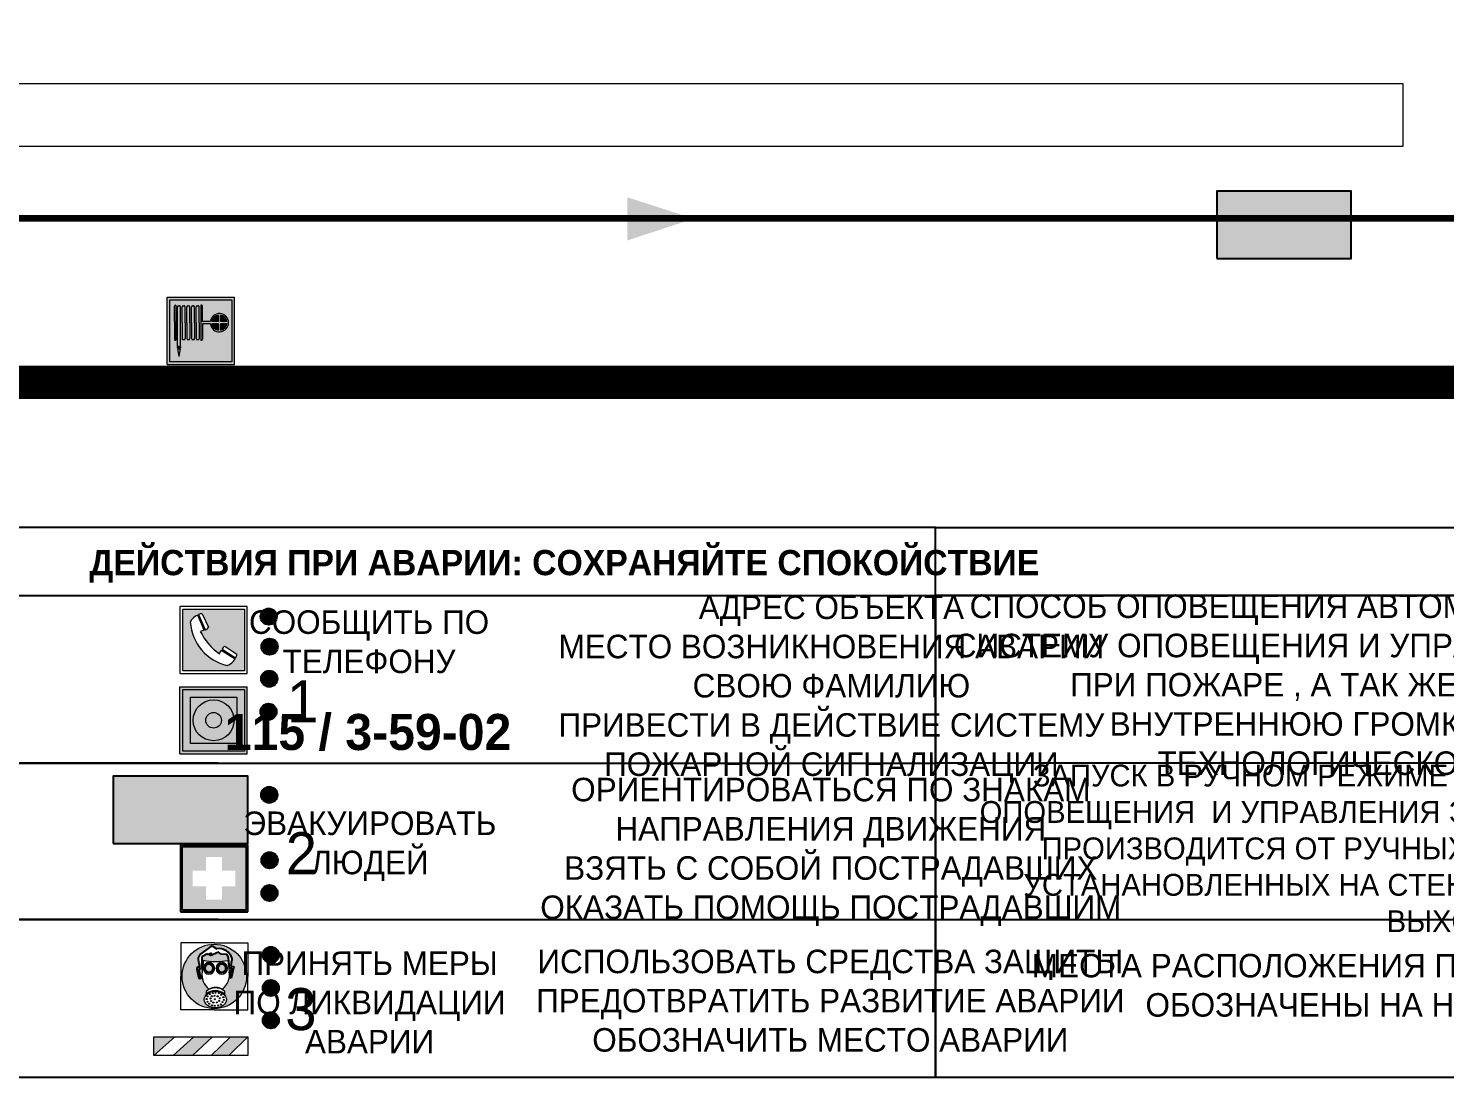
# Model space of a CAD drawing. Header units: millimetres. Extents: x 13114 to 67229, y 22859 to 38520.
# Drawn here: x 28414.6 to 28583.1, y 35976.3 to 36101.2 of the extents above; entities that cross this region are included whole.
import ezdxf

# ---------------------------------------------------------------- set-up
doc = ezdxf.new("R2010")
doc.units = ezdxf.units.MM
doc.layers.add('План_Штампы', color=7, linetype='Continuous')
doc.styles.add('обычный', font='arial.ttf')

# ---------------------------------------------------------------- blocks, each defined once
blk = doc.blocks.new('A$C38D26F80')
h = blk.add_hatch(color=5)
h.dxf.hatch_style = 1
h.paths.add_polyline_path([(-8.77, -4.48, 1), (-0.19, -4.48, 1)])
h.paths.add_polyline_path([(-6.75, -3.58), (-6.75, -3.31), (-6.62, -3.22), (-6.5, -3.22), (-6.42, -3.3), (-6.39, -3.28), (-6.59, -2.23), (-6.59, -2.01), (-6.38, -1.58), (-4.76, -0.4), (-4.13, -0.79, -0.362848), (-2.1, -2.1, -0.201049), (-2.17, -2.48, 0.085434), (-2.26, -3.13), (-1.9, -3.16), (-2.25, -4.7), (-2.4, -4.59), (-2.43, -4.34), (-2.36, -4.34), (-2.14, -3.34), (-2.47, -3.42), (-2.58, -1.95), (-2.77, -1.58), (-3.58, -1.52), (-3.92, -1.26), (-5.05, -1.73), (-4.87, -1.39), (-5.41, -1.6), (-5.41, -1.46), (-6.13, -1.87), (-6.18, -3.5), (-6.56, -3.47), (-6.37, -4.59), (-6.16, -4.43), (-6.16, -4.66), (-6.36, -4.79), (-6.37, -4.8), (-6.51, -4.76)], flags=16)
h.paths.add_polyline_path([(-6.51, -4.76), (-6.36, -4.79), (-6.37, -4.8)], flags=0)
h.paths.add_polyline_path([(-5.92, -2.34, 0.089508), (-2.67, -2.35), (-2.48, -3.88, -0.268602), (-3.4, -6.18, 0.262449), (-5.2, -6.18, -0.268602), (-6.11, -3.88)], flags=16)
edge = h.paths.add_edge_path(flags=16)
edge.add_ellipse((-5.19, -3.41), major_axis=(0, 0.842), ratio=0.848992, start_angle=0, end_angle=360)
edge = h.paths.add_edge_path(flags=0)
edge.add_ellipse((-5.19, -3.39), major_axis=(0, 0.665), ratio=0.853798, start_angle=0, end_angle=360)
edge = h.paths.add_edge_path(flags=0)
edge.add_ellipse((-5.19, -3.4), major_axis=(0, 0.528), ratio=0.864094, start_angle=0, end_angle=360)
edge = h.paths.add_edge_path(flags=16)
edge.add_ellipse((-3.47, -3.4), major_axis=(0, 0.842), ratio=0.848992, start_angle=0, end_angle=360)
h.paths.add_polyline_path([(-3.13, -6.45), (-3.13, -6.84, 0.383174), (-5.57, -6.85), (-5.57, -6.49, -0.369952)], flags=16)
edge = h.paths.add_edge_path(flags=0)
edge.add_ellipse((-3.47, -3.39), major_axis=(0, 0.665), ratio=0.853798, start_angle=0, end_angle=360)
edge = h.paths.add_edge_path(flags=0)
edge.add_ellipse((-3.47, -3.4), major_axis=(0, 0.528), ratio=0.864094, start_angle=0, end_angle=360)
edge = h.paths.add_edge_path(flags=16)
edge.add_ellipse((-4.34, -7.57), major_axis=(-1.48, 0), ratio=0.744955, start_angle=0, end_angle=360)
h.paths.add_polyline_path([(-5.01, -6.85, -1), (-5.15, -6.85, -1)], flags=0)
h.paths.add_polyline_path([(-5.33, -7.14, -1), (-5.47, -7.14, -1)], flags=0)
h.paths.add_polyline_path([(-4.61, -6.71, -1), (-4.74, -6.71, -1)], flags=16)
h.paths.add_polyline_path([(-5.43, -7.51, -1), (-5.57, -7.51, -1)], flags=0)
h.paths.add_polyline_path([(-4.26, -6.67, -1), (-4.4, -6.67, -1)], flags=16)
h.paths.add_polyline_path([(-4.74, -7.14, -1), (-4.88, -7.14, -1)], flags=0)
h.paths.add_polyline_path([(-4.93, -7.43, -1), (-5.07, -7.43, -1)], flags=0)
h.paths.add_polyline_path([(-4.41, -7.07, -1), (-4.54, -7.07, -1)], flags=0)
h.paths.add_polyline_path([(-5.33, -7.87, -1), (-5.46, -7.87, -1)], flags=0)
h.paths.add_polyline_path([(-3.8, -6.71, -1), (-3.94, -6.71, -1)], flags=16)
h.paths.add_polyline_path([(-4.85, -7.78, -1), (-4.98, -7.78, -1)], flags=0)
h.paths.add_polyline_path([(-3.96, -7.14, -1), (-4.1, -7.14, -1)], flags=0)
h.paths.add_polyline_path([(-4.33, -7.53, -1), (-4.47, -7.53, -1)], flags=0)
h.paths.add_polyline_path([(-5.09, -8.12, -1), (-5.23, -8.12, -1)], flags=0)
h.paths.add_polyline_path([(-3.5, -6.94, -1), (-3.64, -6.94, -1)], flags=0)
h.paths.add_polyline_path([(-4.54, -7.97, -1), (-4.68, -7.97, -1)], flags=0)
h.paths.add_polyline_path([(-3.66, -7.39, -1), (-3.8, -7.39, -1)], flags=0)
h.paths.add_polyline_path([(-4.73, -8.35, -1), (-4.86, -8.35, -1)], flags=0)
h.paths.add_polyline_path([(-4.09, -7.96, -1), (-4.23, -7.96, -1)], flags=0)
h.paths.add_polyline_path([(-3.77, -7.74, -1), (-3.91, -7.74, -1)], flags=0)
h.paths.add_polyline_path([(-3.22, -7.27, -1), (-3.35, -7.27, -1)], flags=0)
h.paths.add_polyline_path([(-4.34, -8.4, -1), (-4.47, -8.4, -1)], flags=0)
h.paths.add_polyline_path([(-3.16, -7.61, -1), (-3.3, -7.61, -1)], flags=0)
h.paths.add_polyline_path([(-3.9, -8.35, -1), (-4.04, -8.35, -1)], flags=0)
h.paths.add_polyline_path([(-3.32, -7.91, -1), (-3.46, -7.91, -1)], flags=0)
h.paths.add_polyline_path([(-3.55, -8.23, -1), (-3.69, -8.23, -1)], flags=0)
at = {"color": 5, "lineweight": 5}
for p, q in [((-4.48, 0), (-8.96, 0)), ((-8.96, 0), (-8.96, -4.48)), ((-4.48, 0), (0, 0)), ((0, 0), (0, -4.48)), ((-6.59, -2.01), (-6.38, -1.58)), ((-6.38, -1.58), (-4.76, -0.4)), ((-6.13, -1.87), (-6.18, -3.5)), ((-5.41, -1.46), (-6.13, -1.87)), ((-4.87, -1.39), (-5.41, -1.6)), ((-5.41, -1.6), (-5.41, -1.46)), ((-3.92, -1.26), (-5.05, -1.73)), ((-5.05, -1.73), (-4.87, -1.39)), ((-4.76, -0.4), (-4.13, -0.79)), ((-3.58, -1.52), (-3.92, -1.26)), ((-2.77, -1.58), (-3.58, -1.52)), ((-2.58, -1.95), (-2.77, -1.58)), ((-6.75, -3.31), (-6.62, -3.22)), ((-6.75, -3.58), (-6.75, -3.31)), ((-6.51, -4.76), (-6.75, -3.58)), ((-6.62, -3.22), (-6.5, -3.22)), ((-6.59, -2.23), (-6.59, -2.01)), ((-6.39, -3.28), (-6.59, -2.23)), ((-6.18, -3.5), (-6.56, -3.47)), ((-6.56, -3.47), (-6.37, -4.59)), ((-6.5, -3.22), (-6.42, -3.3)), ((-6.42, -3.3), (-6.39, -3.28)), ((-5.92, -2.34), (-6.11, -3.88)), ((-2.67, -2.34), (-2.48, -3.88)), ((-2.47, -3.42), (-2.58, -1.95)), ((-2.14, -3.34), (-2.47, -3.42)), ((-2.36, -4.34), (-2.14, -3.34)), ((-1.9, -3.16), (-2.26, -3.13)), ((-2.25, -4.7), (-1.9, -3.16)), ((-8.96, -8.96), (-8.96, -4.48)), ((-6.37, -4.8), (-6.51, -4.76)), ((-6.37, -4.59), (-6.16, -4.43)), ((-6.16, -4.66), (-6.37, -4.8)), ((-6.16, -4.43), (-6.16, -4.66)), ((-2.43, -4.34), (-2.4, -4.59)), ((-2.43, -4.34), (-2.36, -4.34)), ((-2.4, -4.59), (-2.25, -4.7)), ((0, -8.96), (0, -4.48)), ((-5.57, -6.49), (-5.57, -6.85)), ((-3.13, -6.45), (-3.13, -6.84)), ((-4.48, -8.96), (-8.96, -8.96)), ((-4.48, -8.96), (0, -8.96))]:
    blk.add_line(p, q, dxfattribs=at)
at = {"color": 5}
for p, q in [((-6.59, -2.01), (-6.38, -1.58)), ((-6.38, -1.58), (-4.76, -0.4)), ((-6.13, -1.87), (-6.18, -3.5)), ((-5.41, -1.46), (-6.13, -1.87)), ((-4.87, -1.39), (-5.41, -1.6)), ((-5.41, -1.6), (-5.41, -1.46)), ((-3.92, -1.26), (-5.05, -1.73)), ((-5.05, -1.73), (-4.87, -1.39)), ((-4.76, -0.4), (-4.13, -0.79)), ((-3.58, -1.52), (-3.92, -1.26)), ((-2.77, -1.58), (-3.58, -1.52)), ((-2.58, -1.95), (-2.77, -1.58)), ((-6.75, -3.31), (-6.62, -3.22)), ((-6.75, -3.58), (-6.75, -3.31)), ((-6.51, -4.76), (-6.75, -3.58)), ((-6.62, -3.22), (-6.5, -3.22)), ((-6.59, -2.23), (-6.59, -2.01)), ((-6.39, -3.28), (-6.59, -2.23)), ((-6.18, -3.5), (-6.56, -3.47)), ((-6.56, -3.47), (-6.37, -4.59)), ((-6.5, -3.22), (-6.42, -3.3)), ((-6.42, -3.3), (-6.39, -3.28)), ((-2.47, -3.42), (-2.58, -1.95)), ((-2.14, -3.34), (-2.47, -3.42)), ((-2.36, -4.34), (-2.14, -3.34)), ((-2.26, -3.13), (-1.9, -3.16)), ((-1.9, -3.16), (-2.25, -4.7)), ((-6.37, -4.8), (-6.51, -4.76)), ((-6.36, -4.79), (-6.51, -4.76)), ((-6.37, -4.59), (-6.16, -4.43)), ((-6.16, -4.66), (-6.37, -4.8)), ((-6.16, -4.66), (-6.36, -4.79)), ((-6.16, -4.43), (-6.16, -4.66)), ((-2.4, -4.59), (-2.43, -4.34)), ((-2.43, -4.34), (-2.36, -4.34)), ((-2.25, -4.7), (-2.4, -4.59))]:
    blk.add_line(p, q, dxfattribs=at)
at = {"color": 5, "lineweight": 5}
for centre, radius in [((-4.48, -4.48), 4.29), ((-5.5, -7.51), 0.0678), ((-5.4, -7.14), 0.0678), ((-5.08, -6.85), 0.0678), ((-5, -7.43), 0.0678), ((-4.81, -7.14), 0.0678), ((-4.67, -6.71), 0.0678), ((-4.47, -7.07), 0.0678), ((-4.4, -7.53), 0.0678), ((-4.33, -6.67), 0.0678), ((-4.03, -7.14), 0.0678), ((-3.87, -6.71), 0.0678), ((-3.73, -7.39), 0.0678), ((-3.57, -6.94), 0.0678), ((-3.28, -7.27), 0.0678), ((-3.23, -7.61), 0.0678), ((-5.4, -7.87), 0.0678), ((-5.16, -8.12), 0.0678), ((-4.91, -7.78), 0.0678), ((-4.79, -8.35), 0.0678), ((-4.61, -7.97), 0.0678), ((-4.4, -8.4), 0.0678), ((-4.16, -7.96), 0.0678), ((-3.97, -8.35), 0.0678), ((-3.84, -7.74), 0.0678), ((-3.62, -8.23), 0.0678), ((-3.39, -7.91), 0.0678)]:
    blk.add_circle(centre, radius, dxfattribs=at)
at = {"color": 5}
for centre, radius, start, end in [((-3.89, -2.66), 1.88, 17.387, 97.1599), ((-0.35, -3.07), 1.91, 162.2553, 181.7878), ((-2.6, -2.2), 0.511, 326.3906, 11.8614)]:
    blk.add_arc(centre, radius, start, end, dxfattribs=at)
at = {"color": 5, "lineweight": 5}
for centre, radius, start, end in [((-4.28, 6.66), 9.15, 259.6987, 280.1569), ((-0.47, -3.05), 1.79, 161.5846, 182.4584), ((-2.6, -2.2), 0.513, 326.4781, 11.7739), ((-3.66, -4.24), 2.47, 171.573, 231.7124), ((-4.93, -4.24), 2.47, 308.2876, 8.427), ((-4.33, -7.88), 1.87, 50.358, 131.5662), ((-4.34, -8.2), 1.82, 48.4943, 132.3565), ((-4.3, -7.78), 1.83, 60.5889, 119.4111)]:
    blk.add_arc(centre, radius, start, end, dxfattribs=at)
for centre, major_axis, ratio in [((-5.19, -3.41), (0, 0.842), 0.848992), ((-5.19, -3.39), (0, 0.665), 0.853798), ((-5.19, -3.4), (0, 0.528), 0.864094), ((-3.47, -3.4), (0, 0.842), 0.848992), ((-3.47, -3.39), (0, 0.665), 0.853798), ((-3.47, -3.4), (0, 0.528), 0.864094), ((-4.34, -7.57), (-1.48, 0), 0.744955)]:
    blk.add_ellipse(centre, major_axis=major_axis, ratio=ratio, dxfattribs=at)
blk = doc.blocks.new('A$C47DD6509')
at = {"lineweight": 5}
for points in [[(-8.69, 0), (-11.19, 0), (-11.19, -2.22)], [(-4.22, 0), (-6.45, 0), (-8.91, -2.22), (-6.61, -2.22)], [(0, 0), (-2.09, 0), (-4.36, -2.22), (-2.29, -2.22)]]:
    blk.add_hatch(color=242, dxfattribs=at).paths.add_polyline_path(points)
at = {"color": 242, "lineweight": 5}
for p, q in [((-11.19, -2.22), (-8.69, 0)), ((-11.19, -2.22), (-11.19, 0)), ((-11.19, 0), (-8.69, 0)), ((-11.19, 0), (0, 0)), ((-8.91, -2.22), (-6.45, 0)), ((-6.61, -2.22), (-4.22, 0)), ((-4.36, -2.22), (-2.09, 0)), ((-2.29, -2.22), (0, 0)), ((0, 0), (0, -2.22)), ((0, -2.22), (-11.19, -2.22))]:
    blk.add_line(p, q, dxfattribs=at)
blk = doc.blocks.new('A$C32E8229D')
at = {"true_color": 0xffffff}
blk.add_hatch(color=7, dxfattribs=at).paths.add_polyline_path([(0, 0), (0, -8), (16, -8), (16, 0)])
h = blk.add_hatch(color=126)
h.paths.add_polyline_path([(0.2, -0.2), (15.8, -0.2), (15.8, -7.8), (0.2, -7.8)])
h.paths.add_polyline_path([(13.49, -2.05), (12.08, -2.05), (11.37, -2.63, 0.162397), (11.29, -2.84), (11.29, -3.63), (10.35, -3.63), (10.35, -4.05), (11.68, -4.05), (11.68, -3.48), (12.26, -4.28), (11.29, -5.1), (11.29, -6.78), (11.85, -6.78), (11.85, -5.44), (12.8, -4.64), (12.8, -5.94), (14.46, -5.94), (14.46, -5.39), (13.45, -5.39), (13.45, -3.97), (12.46, -2.59), (13.15, -2.59), (13.69, -3.34), (14.18, -3)], flags=16)
h.paths.add_polyline_path([(10.74, -1.82, 1), (11.8, -1.82, 1)], flags=16)
h.paths.add_polyline_path([(9.39, -3.59), (5.99, -3.59), (6.56, -3.03), (5.91, -3.03), (5.1, -3.83), (5.91, -4.64), (6.56, -4.64), (5.99, -4.09), (9.39, -4.09)], flags=16)
h.paths.add_polyline_path([(4.29, -1.08), (1.72, -1.08), (1.72, -6.6), (4.29, -6.6)], flags=16)
at = {"color": 126}
blk.add_lwpolyline([(16, -8), (0, -8), (0, 0), (16, 0)], close=True, dxfattribs=at)
blk = doc.blocks.new('A$C18900ED3')
h = blk.add_hatch(color=126)
h.paths.add_polyline_path([(-0.18, -0.18), (-7.02, -0.18), (-7.02, -7.02), (-0.18, -7.02)])
h.paths.add_polyline_path([(-5.89, -4.46), (-5.89, -2.77), (-4.46, -2.77), (-4.46, -1.31), (-2.77, -1.31), (-2.77, -2.77), (-1.33, -2.77), (-1.33, -4.46), (-2.77, -4.46), (-2.77, -5.89), (-4.46, -5.89), (-4.46, -4.46)], flags=16)
at = {"color": 126}
for p, q in [((-7.2, 0), (-7.2, -7.2)), ((0, 0), (-7.2, 0)), ((0, -7.2), (0, 0)), ((-7.02, -7.02), (-7.02, -0.18)), ((-7.02, -0.18), (-0.18, -0.18)), ((-0.18, -0.18), (-0.18, -7.02)), ((-7.2, -7.2), (0, -7.2)), ((-0.18, -7.02), (-7.02, -7.02))]:
    blk.add_line(p, q, dxfattribs=at)
blk = doc.blocks.new('A$C456E1F9C')
at = {"lineweight": 5}
h = blk.add_hatch(color=242, dxfattribs=at)
h.paths.add_polyline_path([(0.51, -1.47), (0.51, -13.26), (12.29, -13.26), (12.29, -1.47)])
h.paths.add_polyline_path([(5.42, -4.95, -0.254479), (4.78, -5.4), (3.52, -2.53, -0.209735), (4.23, -2.4)], flags=16)
h.paths.add_polyline_path([(8.53, -8.6), (10.87, -10.17), (10.54, -10.76), (8.03, -9.13, -0.192251)], flags=16)
h.paths.add_polyline_path([(4.61, -5.49, 0.005518), (3.87, -5.72, 0.128647), (7.49, -10.01, 0.00809), (7.83, -9.33), (10.47, -10.97, -0.16736), (8.99, -12.25, -0.327862), (1.95, -3.95, -0.166952), (3.36, -2.62)], flags=16)
at = {"color": 242, "lineweight": 5}
for p, q in [((0, -13.77), (0, -0.97)), ((12.8, -0.97), (0, -0.97)), ((4.61, -5.49), (3.36, -2.62)), ((3.52, -2.53), (4.78, -5.4)), ((4.23, -2.4), (5.42, -4.95)), ((12.8, -13.77), (12.8, -0.97)), ((7.83, -9.33), (10.47, -10.97)), ((8.03, -9.13), (10.54, -10.76)), ((10.81, -10.12), (8.53, -8.6)), ((10.54, -10.76), (10.8, -10.3)), ((10.8, -10.3), (10.81, -10.12)), ((0, -13.77), (12.8, -13.77))]:
    blk.add_line(p, q, dxfattribs=at)
blk.add_lwpolyline([(0.51, -1.47), (12.29, -1.47), (12.29, -13.26), (0.51, -13.26)], close=True, dxfattribs=at)
for centre, radius, start, end in [((4.59, -5.34), 2.99, 114.2845, 152.1974), ((4.02, -3.27), 0.891, 76.3284, 123.7092), ((11.12, -3.31), 9.19, 183.9915, 256.6009), ((4.68, -4.59), 0.824, 276.9621, 334.0723), ((14.98, -39.1), 35.17, 107.1487, 108.4135), ((13.86, -0.94), 11.08, 205.5536, 234.8762), ((-13.31, 0.8), 23.44, 332.5487, 334.4027), ((8.94, -9.5), 0.989, 114.4092, 157.9388), ((7.87, -9.46), 3, 291.9291, 329.9329)]:
    blk.add_arc(centre, radius, start, end, dxfattribs=at)
blk = doc.blocks.new('A$C54414219')
at = {"true_color": 0xffffff}
h = blk.add_hatch(color=7, dxfattribs=at)
h.paths.add_polyline_path([(2.39, -9.45), (2.39, -18.3), (11.23, -18.3), (11.23, -9.45)], flags=0)
h.paths.add_polyline_path([(10.71, -13.87, -1), (2.92, -13.87, -1)], flags=0)
h.paths.add_polyline_path([(8.3, -13.87, -1), (5.33, -13.87, -1)], flags=0)
h.paths.add_polyline_path([(0.41, -7.47), (0.41, -20.27), (13.21, -20.27), (13.21, -7.47)])
h.paths.add_polyline_path([(0.92, -19.77), (12.71, -19.77), (12.71, -7.98), (0.92, -7.98)], flags=16)
h.paths.add_polyline_path([(11.23, -9.45), (11.23, -18.3), (2.39, -18.3), (2.39, -9.45)], flags=0)
at = {"lineweight": 5}
h = blk.add_hatch(color=242, dxfattribs=at)
h.paths.add_polyline_path([(12.71, -7.98), (0.92, -7.98), (0.92, -19.77), (12.71, -19.77)])
h.paths.add_polyline_path([(11.23, -18.3), (2.39, -18.3), (2.39, -9.45), (11.23, -9.45)], flags=16)
h.paths.add_polyline_path([(10.71, -13.87, -1), (2.92, -13.87, -1)], flags=0)
h.paths.add_polyline_path([(8.3, -13.87, -1), (5.33, -13.87, -1)], flags=0)
at = {"true_color": 0xffffff}
h = blk.add_hatch(color=7, dxfattribs=at)
h.paths.add_polyline_path([(2.39, -9.45), (2.39, -18.3), (11.23, -18.3), (11.23, -9.45)])
h.paths.add_polyline_path([(10.71, -13.87, -1), (2.92, -13.87, -1)], flags=16)
h.paths.add_polyline_path([(8.3, -13.87, -1), (5.33, -13.87, -1)], flags=0)
at = {"lineweight": 5}
h = blk.add_hatch(color=242, dxfattribs=at)
h.paths.add_polyline_path([(2.92, -13.87, 1), (10.71, -13.87, 1)])
h.paths.add_polyline_path([(8.3, -13.87, -1), (5.33, -13.87, -1)], flags=16)
at = {"color": 242, "lineweight": 5}
for p, q in [((0.41, -20.27), (0.41, -7.47)), ((0.41, -7.47), (13.21, -7.47)), ((0.41, -7.47), (13.21, -7.47)), ((13.21, -20.27), (13.21, -7.47)), ((0.41, -20.27), (13.21, -20.27))]:
    blk.add_line(p, q, dxfattribs=at)
for points in [[(0.92, -7.98), (12.71, -7.98), (12.71, -19.77), (0.92, -19.77)], [(2.39, -9.45), (11.23, -9.45), (11.23, -18.3), (2.39, -18.3)]]:
    blk.add_lwpolyline(points, close=True, dxfattribs=at)
for radius in [3.89, 1.49]:
    blk.add_circle((6.81, -13.87), radius, dxfattribs=at)
blk = doc.blocks.new('A$C37112FD5')
at = {"true_color": 0xf5f5ff}
h = blk.add_hatch(color=7, dxfattribs=at)
h.dxf.hatch_style = 1
h.paths.add_polyline_path([(12.8, -7.4), (0, -7.4), (0, -20.2), (12.8, -20.2)])
h.paths.add_polyline_path([(12.29, -7.91), (12.29, -19.69), (0.51, -19.69), (0.51, -7.91)], flags=16)
h.paths.add_polyline_path([(4.98, -9.04, -0.42597), (5.17, -9.22), (5.17, -12.25), (5.17, -15.29, -0.432244), (4.98, -15.47), (4.83, -15.47, -0.42597), (4.64, -15.29), (4.64, -12.25), (4.64, -9.22, -0.432244), (4.83, -9.04)], flags=0)
h.paths.add_polyline_path([(4.28, -9.22), (4.28, -12.25), (4.28, -15.29, -0.432244), (4.09, -15.47), (3.94, -15.47, -0.42597), (3.75, -15.29), (3.75, -12.25), (3.75, -9.22, -0.432244), (3.94, -9.04), (4.09, -9.04, -0.42597)], flags=0)
h.paths.add_polyline_path([(5.72, -9.04), (5.87, -9.04, -0.42597), (6.06, -9.22), (6.06, -12.25), (6.06, -15.29, -0.432244), (5.87, -15.47), (5.72, -15.47, -0.42597), (5.53, -15.29), (5.53, -12.25), (5.53, -9.22, -0.432244)], flags=0)
h.paths.add_polyline_path([(6.42, -8.9), (6.5, -8.9, -0.42597), (6.69, -9.08), (6.69, -12.03), (8.21, -12.03, -15.824349), (8.21, -12.47), (6.69, -12.47), (6.69, -15.42, -0.432244), (6.5, -15.6), (6.42, -15.6)], flags=0)
h.paths.add_polyline_path([(3.39, -9.22), (3.39, -12.25), (3.39, -15.29, -0.432244), (3.2, -15.47), (3.05, -15.47, -0.42597), (2.85, -15.29), (2.85, -12.25), (2.85, -9.22, -0.432244), (3.05, -9.04), (3.2, -9.04, -0.42597)], flags=0)
h.paths.add_polyline_path([(2.5, -9.22), (2.5, -16.71), (1.96, -16.71), (1.96, -9.22, -0.432244), (2.15, -9.04), (2.31, -9.04, -0.42597)], flags=0)
h.paths.add_polyline_path([(1.61, -8.9), (1.61, -15.6), (1.57, -15.6, -0.42597), (1.37, -15.42), (1.37, -12.03), (1.37, -9.09, -0.432244), (1.57, -8.9)], flags=0)
h.paths.add_polyline_path([(9.76, -10.81), (9.76, -12.03), (8.49, -12.03, -0.336371)], flags=0)
h.paths.add_polyline_path([(8.49, -12.47), (9.76, -12.47), (9.76, -13.7, -0.336371)], flags=0)
h.paths.add_polyline_path([(10.11, -10.81, -0.336371), (11.38, -12.03), (10.11, -12.03)], flags=0)
h.paths.add_polyline_path([(10.11, -12.47), (11.38, -12.47, -0.336371), (10.11, -13.7)], flags=0)
h.paths.add_polyline_path([(2.5, -16.84), (2.5, -17.05), (1.97, -17.05), (1.97, -16.84)], flags=0)
h.paths.add_polyline_path([(2.5, -17.24, -0.033778), (2.24, -18.6, -0.033778), (1.97, -17.24)], flags=0)
h = blk.add_hatch(color=242)
h.dxf.hatch_style = 1
h.paths.add_polyline_path([(12.29, -7.91), (0.51, -7.91), (0.51, -19.69), (12.29, -19.69)])
h.paths.add_polyline_path([(6.42, -15.6), (6.42, -8.9), (6.5, -8.9, -0.42597), (6.69, -9.08), (6.69, -12.03), (8.21, -12.03, -15.824349), (8.21, -12.47), (6.69, -12.47), (6.69, -15.42, -0.432244), (6.5, -15.6)], flags=16)
h.paths.add_polyline_path([(5.87, -15.47), (5.72, -15.47, -0.42597), (5.53, -15.29), (5.53, -12.25), (5.53, -9.22, -0.432244), (5.72, -9.04), (5.87, -9.04, -0.42597), (6.06, -9.22), (6.06, -12.25), (6.06, -15.29, -0.432244)], flags=16)
h.paths.add_polyline_path([(4.98, -15.47), (4.83, -15.47, -0.42597), (4.64, -15.29), (4.64, -12.25), (4.64, -9.22, -0.432244), (4.83, -9.04), (4.98, -9.04, -0.42597), (5.17, -9.22), (5.17, -12.25), (5.17, -15.29, -0.432244)], flags=16)
h.paths.add_polyline_path([(4.09, -15.47), (3.94, -15.47, -0.42597), (3.75, -15.29), (3.75, -12.25), (3.75, -9.22, -0.432244), (3.94, -9.04), (4.09, -9.04, -0.42597), (4.28, -9.22), (4.28, -12.25), (4.28, -15.29, -0.432244)], flags=16)
h.paths.add_polyline_path([(3.2, -15.47), (3.05, -15.47, -0.42597), (2.85, -15.29), (2.85, -12.25), (2.85, -9.22, -0.432244), (3.05, -9.04), (3.2, -9.04, -0.42597), (3.39, -9.22), (3.39, -12.25), (3.39, -15.29, -0.432244)], flags=16)
h.paths.add_polyline_path([(2.5, -17.05), (1.97, -17.05), (1.97, -16.84), (2.5, -16.84)], flags=16)
h.paths.add_polyline_path([(2.5, -17.24, -0.033778), (2.24, -18.6, -0.033778), (1.97, -17.24)], flags=16)
h.paths.add_polyline_path([(2.5, -16.71), (1.96, -16.71), (1.96, -9.22, -0.432244), (2.15, -9.04), (2.31, -9.04, -0.42597), (2.5, -9.22)], flags=16)
h.paths.add_polyline_path([(1.61, -15.6), (1.57, -15.6, -0.42597), (1.37, -15.42), (1.37, -12.03), (1.37, -9.09, -0.432244), (1.57, -8.9), (1.61, -8.9)], flags=16)
h.paths.add_polyline_path([(8.49, -12.47), (9.76, -12.47), (9.76, -13.7, -0.336371)], flags=0)
h.paths.add_polyline_path([(10.11, -13.7), (10.11, -12.47), (11.38, -12.47, -0.336371)], flags=0)
h.paths.add_polyline_path([(8.49, -12.03, -0.336371), (9.76, -10.81), (9.76, -12.03)], flags=0)
h.paths.add_polyline_path([(10.11, -12.03), (10.11, -10.81, -0.336371), (11.38, -12.03)], flags=0)
h = blk.add_hatch(color=7, dxfattribs=at)
h.dxf.hatch_style = 1
h.paths.add_polyline_path([(1.61, -8.9), (1.57, -8.9, 0.432244), (1.37, -9.09), (1.37, -12.03), (1.37, -15.42, 0.42597), (1.57, -15.6), (1.61, -15.6)])
h.paths.add_polyline_path([(2.5, -9.22, 0.42597), (2.31, -9.04), (2.15, -9.04, 0.432244), (1.96, -9.22), (1.96, -16.71), (2.5, -16.71)])
h.paths.add_polyline_path([(2.5, -16.84), (1.97, -16.84), (1.97, -17.05), (2.5, -17.05)])
h.paths.add_polyline_path([(2.5, -17.24), (1.97, -17.24, 0.033778), (2.24, -18.6, 0.033778)])
h.paths.add_polyline_path([(3.39, -12.25), (3.39, -9.22, 0.42597), (3.2, -9.04), (3.05, -9.04, 0.432244), (2.85, -9.22), (2.85, -12.25), (2.85, -15.29, 0.42597), (3.05, -15.47), (3.2, -15.47, 0.432244), (3.39, -15.29)])
h.paths.add_polyline_path([(4.28, -12.25), (4.28, -9.22, 0.42597), (4.09, -9.04), (3.94, -9.04, 0.432244), (3.75, -9.22), (3.75, -12.25), (3.75, -15.29, 0.42597), (3.94, -15.47), (4.09, -15.47, 0.432244), (4.28, -15.29)])
h.paths.add_polyline_path([(5.17, -12.25), (5.17, -9.22, 0.42597), (4.98, -9.04), (4.83, -9.04, 0.432244), (4.64, -9.22), (4.64, -12.25), (4.64, -15.29, 0.42597), (4.83, -15.47), (4.98, -15.47, 0.432244), (5.17, -15.29)])
h.paths.add_polyline_path([(6.06, -12.25), (6.06, -9.22, 0.42597), (5.87, -9.04), (5.72, -9.04, 0.432244), (5.53, -9.22), (5.53, -12.25), (5.53, -15.29, 0.42597), (5.72, -15.47), (5.87, -15.47, 0.432244), (6.06, -15.29)])
h.paths.add_polyline_path([(6.69, -12.47), (8.21, -12.47, 15.824349), (8.21, -12.03), (6.69, -12.03), (6.69, -9.08, 0.42597), (6.5, -8.9), (6.42, -8.9), (6.42, -15.6), (6.5, -15.6, 0.432244), (6.69, -15.42)])
h.paths.add_polyline_path([(8.49, -12.47), (9.76, -12.47), (9.76, -13.7, -0.336371)], flags=16)
h.paths.add_polyline_path([(8.49, -12.03, -0.336371), (9.76, -10.81), (9.76, -12.03)], flags=16)
h.paths.add_polyline_path([(10.11, -12.47), (11.38, -12.47, -0.336371), (10.11, -13.7)], flags=16)
h.paths.add_polyline_path([(10.11, -12.03), (10.11, -10.81, -0.336371), (11.38, -12.03)], flags=16)
h = blk.add_hatch(color=242)
h.dxf.hatch_style = 1
h.paths.add_polyline_path([(9.76, -10.81, 0.336371), (8.49, -12.03), (9.76, -12.03)])
h.paths.add_polyline_path([(10.11, -10.81), (10.11, -12.03), (11.38, -12.03, 0.336371)])
h.paths.add_polyline_path([(11.38, -12.47), (10.11, -12.47), (10.11, -13.7, 0.336371)])
h.paths.add_polyline_path([(9.76, -12.47), (8.49, -12.47, 0.336371), (9.76, -13.7)])
at = {"color": 242, "lineweight": 5}
for p, q in [((0, -20.2), (0, -7.4)), ((0, -7.4), (12.8, -7.4)), ((12.8, -20.2), (12.8, -7.4)), ((1.37, -12.03), (1.37, -9.08)), ((1.57, -8.9), (1.61, -8.9)), ((1.61, -8.9), (1.61, -15.6)), ((1.96, -16.71), (1.96, -9.22)), ((2.15, -9.04), (2.31, -9.04)), ((2.5, -16.71), (2.5, -9.22)), ((2.85, -12.25), (2.85, -9.22)), ((3.05, -9.04), (3.2, -9.04)), ((3.39, -12.25), (3.39, -9.22)), ((3.75, -12.25), (3.75, -9.22)), ((3.94, -9.04), (4.09, -9.04)), ((4.28, -12.25), (4.28, -9.22)), ((4.64, -12.25), (4.64, -9.22)), ((4.83, -9.04), (4.98, -9.04)), ((5.17, -12.25), (5.17, -9.22)), ((5.53, -12.25), (5.53, -9.22)), ((5.72, -9.04), (5.87, -9.04)), ((6.06, -12.25), (6.06, -9.22)), ((6.42, -8.9), (6.42, -15.6)), ((6.5, -8.9), (6.42, -8.9)), ((6.69, -12.03), (6.69, -9.08)), ((1.37, -12.03), (1.37, -15.42)), ((2.85, -12.25), (2.85, -15.29)), ((3.39, -12.25), (3.39, -15.29)), ((3.75, -12.25), (3.75, -15.29)), ((4.28, -12.25), (4.28, -15.29)), ((4.64, -12.25), (4.64, -15.29)), ((5.17, -12.25), (5.17, -15.29)), ((5.53, -12.25), (5.53, -15.29)), ((6.06, -12.25), (6.06, -15.29)), ((8.21, -12.03), (6.69, -12.03)), ((8.21, -12.47), (6.69, -12.47)), ((6.69, -12.47), (6.69, -15.42)), ((9.76, -12.03), (8.49, -12.03)), ((9.76, -12.47), (8.49, -12.47)), ((9.76, -10.81), (9.76, -12.03)), ((9.76, -12.47), (9.76, -13.7)), ((10.11, -10.81), (10.11, -12.03)), ((11.38, -12.03), (10.11, -12.03)), ((11.38, -12.47), (10.11, -12.47)), ((10.11, -12.47), (10.11, -13.7)), ((1.57, -15.6), (1.61, -15.6)), ((3.05, -15.47), (3.2, -15.47)), ((3.94, -15.47), (4.09, -15.47)), ((4.83, -15.47), (4.98, -15.47)), ((5.72, -15.47), (5.87, -15.47)), ((6.42, -15.6), (6.5, -15.6)), ((1.96, -16.71), (2.5, -16.71)), ((1.97, -16.84), (2.5, -16.84)), ((1.97, -17.05), (1.97, -16.84)), ((2.5, -17.05), (1.97, -17.05)), ((1.97, -17.24), (2.5, -17.24)), ((2.5, -16.84), (2.5, -17.05)), ((0, -20.2), (12.8, -20.2))]:
    blk.add_line(p, q, dxfattribs=at)
blk.add_lwpolyline([(0.51, -7.91), (12.29, -7.91), (12.29, -19.69), (0.51, -19.69)], close=True, dxfattribs=at)
for centre, radius, start, end in [((1.56, -9.09), 0.182, 87.1027, 180.6071), ((2.15, -9.22), 0.182, 87.1027, 180.6071), ((2.32, -9.22), 0.182, 359.3929, 92.8973), ((3.04, -9.22), 0.182, 87.1027, 180.6071), ((3.21, -9.22), 0.182, 359.3929, 92.8973), ((3.93, -9.22), 0.182, 87.1027, 180.6071), ((4.1, -9.22), 0.182, 359.3929, 92.8973), ((4.82, -9.22), 0.182, 87.1027, 180.6071), ((4.99, -9.22), 0.182, 359.3929, 92.8973), ((5.71, -9.22), 0.182, 87.1027, 180.6071), ((5.88, -9.22), 0.182, 359.3929, 92.8973), ((6.51, -9.09), 0.182, 359.3929, 92.8973), ((9.93, -12.25), 1.74, 187.2319, 172.7681), ((9.93, -12.25), 1.46, 96.9927, 171.3585), ((9.93, -12.25), 1.46, 188.6415, 263.0073), ((9.93, -12.25), 1.46, 8.6415, 83.0073), ((9.93, -12.25), 1.46, 276.9927, 351.3585), ((1.56, -15.42), 0.182, 179.3929, 272.8973), ((3.04, -15.29), 0.182, 179.3929, 272.8973), ((3.21, -15.29), 0.182, 267.1027, 0.6071), ((3.93, -15.29), 0.182, 179.3929, 272.8973), ((4.1, -15.29), 0.182, 267.1027, 0.6071), ((4.82, -15.29), 0.182, 179.3929, 272.8973), ((4.99, -15.29), 0.182, 267.1027, 0.6071), ((5.71, -15.29), 0.182, 179.3929, 272.8973), ((5.88, -15.29), 0.182, 267.1027, 0.6071), ((6.51, -15.42), 0.182, 267.1027, 0.6071), ((12.17, -15.98), 10.27, 187.041, 194.7793), ((-7.7, -15.98), 10.27, 345.2207, 352.959)]:
    blk.add_arc(centre, radius, start, end, dxfattribs=at)

msp = doc.modelspace()

# ---------------------------------------------------------------- hatches: boundary and pattern name
at = {"lineweight": 0}
h = msp.add_hatch(color=256, dxfattribs=at)
h.dxf.hatch_style = 1
h.paths.add_polyline_path([(28442.21, 36031.2, 1), (28444.14, 36031.2, 1)])
h = msp.add_hatch(color=256, dxfattribs=at)
h.dxf.hatch_style = 1
h.paths.add_polyline_path([(28442.31, 36027.62, 1), (28444.24, 36027.62, 1)])
h = msp.add_hatch(color=256, dxfattribs=at)
h.dxf.hatch_style = 1
h.paths.add_polyline_path([(28442.27, 36023.8, 1), (28444.2, 36023.8, 1)])
h = msp.add_hatch(color=256, dxfattribs=at)
h.dxf.hatch_style = 1
h.paths.add_polyline_path([(28442.19, 36019.88, 1), (28444.12, 36019.88, 1)])
h = msp.add_hatch(color=256, dxfattribs=at)
h.dxf.hatch_style = 1
h.paths.add_polyline_path([(28442.27, 36009.99, 1), (28444.21, 36009.99, 1)])
h = msp.add_hatch(color=256, dxfattribs=at)
h.dxf.hatch_style = 1
h.paths.add_polyline_path([(28442.31, 36002.21, 1), (28444.25, 36002.21, 1)])
h = msp.add_hatch(color=256, dxfattribs=at)
h.dxf.hatch_style = 1
h.paths.add_polyline_path([(28442.31, 35998.31, 1), (28444.24, 35998.31, 1)])
h = msp.add_hatch(color=256, dxfattribs=at)
h.dxf.hatch_style = 1
h.paths.add_polyline_path([(28442.46, 35990.95, 1), (28444.4, 35990.95, 1)])
h = msp.add_hatch(color=256, dxfattribs=at)
h.dxf.hatch_style = 1
h.paths.add_polyline_path([(28442.46, 35987.01, 1), (28444.39, 35987.01, 1)])
h = msp.add_hatch(color=256, dxfattribs=at)
h.dxf.hatch_style = 1
h.paths.add_polyline_path([(28442.46, 35983.17, 1), (28444.39, 35983.17, 1)])

# ---------------------------------------------------------------- linework, layer by layer
at = {"lineweight": 100, "const_width": 3.96}
msp.add_lwpolyline([(28251.74, 36073.01), (28251.74, 36059.08), (28687.8, 36059.08), (28687.8, 36099.22)], dxfattribs=at)
at = {"lineweight": 0}
msp.add_lwpolyline([(28268.24, 36094.62), (28578.09, 36094.62), (28578.09, 36087.15), (28268.24, 36087.15)], close=True, dxfattribs=at)
at = {"color": 126, "lineweight": 100, "true_color": 0x008754}
msp.add_lwpolyline([(28635.69, 36078.56), (28315.37, 36078.56)], dxfattribs=at)
for points in [[(28378.73, 36033.73), (28522.49, 36033.73), (28522.49, 36041.79), (28378.73, 36041.79)], [(28522.49, 36041.79), (28644.21, 36041.79), (28644.21, 35976.34), (28522.49, 35976.34)], [(28522.49, 36041.79), (28644.21, 36041.79), (28644.21, 36033.73), (28522.49, 36033.73)], [(28378.73, 36033.73), (28522.49, 36033.73), (28522.49, 35976.34), (28378.73, 35976.34)], [(28522.49, 36033.73), (28644.21, 36033.73), (28644.21, 36013.74), (28522.49, 36013.74)], [(28644.21, 36013.74), (28522.49, 36013.74), (28522.49, 35995.16), (28644.21, 35995.16)]]:
    msp.add_lwpolyline(points, close=True)
for points in [[(28437.14, 36013.74), (28378.73, 36013.74), (28522.49, 36013.74)], [(28437.14, 35995.16), (28378.73, 35995.16), (28522.49, 35995.16)]]:
    msp.add_lwpolyline(points)
for centre in [(28443.17, 36031.2), (28443.28, 36027.62), (28443.24, 36023.8), (28443.15, 36019.88), (28443.24, 36009.99), (28443.28, 36002.21), (28443.27, 35998.31), (28443.43, 35990.95), (28443.42, 35987.01), (28443.43, 35983.17)]:
    msp.add_circle(centre, 0.966)
at = {"layer": 'План_Штампы', "color": 126, "true_color": 0x008754}
msp.add_solid([(28485.84, 36075.96), (28485.86, 36081.09), (28493.73, 36078.55)], dxfattribs=at)

# ---------------------------------------------------------------- block references
for name, p, xscale, yscale, zscale in [('A$C37112FD5', (28431.1, 36073.83), 0.6249984004534781, 0.6249984004534781, 0.6249984004534781), ('A$C456E1F9C', (28432.62, 36033.02), 0.625, 0.625, 0.625), ('A$C54414219', (28432.36, 36027.53), 0.625, 0.625, 0.625), ('A$C18900ED3', (28440.68, 36004.06), 1.111111111007631, 1.111111111007631, 1.111111111007631), ('A$C38D26F80', (28440.7, 35992.39), 0.8928571427240968, 0.8928571427240968, 0.8928571427240968)]:
    msp.add_blockref(name, p, dxfattribs=dict(xscale=xscale, yscale=yscale, zscale=zscale))
at = {"xscale": -1}
msp.add_blockref('A$C32E8229D', (28440.68, 36012.21), dxfattribs=at)
at = {"color": 242, "true_color": 0xc1121c}
msp.add_blockref('A$C47DD6509', (28440.7, 35981.18), dxfattribs=at)
at = {"layer": 'План_Штампы', "color": 126, "true_color": 0x008754, "xscale": -1}
msp.add_blockref('A$C32E8229D', (28571.97, 36081.82), dxfattribs=at)

# ---------------------------------------------------------------- texts
at = {"lineweight": 0, "attachment_point": 5, "style": 'обычный'}
for s, insert, char_height, width in [('{\\fProxima Nova Rg|b1|i0|c204|p2;ДЕЙСТВИЯ ПРИ АВАРИИ: СОХРАНЯЙТЕ СПОКОЙСТВИЕ\\H1.6644x; }', (28478.34, 36037.19), 3, 175.1736), ('{\\fProxima Nova Rg|b0|i0|c204|p2;СПОСОБ ОПОВЕЩЕНИЯ АВТОМАТИЧЕСКИЙ ЧЕРЕЗ РЕЧЕВУЮ СИСТЕМУ ОПОВЕЩЕНИЯ И УПРАВЛЕНИЯ ЭВАКУАЦИЕЙ ЛЮДЕЙ ПРИ ПОЖАРЕ , А ТАК ЖЕ ВРУЧНУЮ, ИСПОЛЬЗУЯ ВНУТРЕННЮЮ ГРОМКУЮ СВЯЗЬ СИСТЕМЫ ТЕХНОЛОГИЧЕСКОГО ОПОВЕЩЕНИЯ.}', (28584.12, 36022.69), 2.8, 118.5618), ('\\pi-8.4,l8.4,t8.4;{\\fProxima Nova Rg|b0|i0|c204|p2;АДРЕС ОБЪЕКТА\\PМЕСТО ВОЗНИКНОВЕНИЯ АВАРИИ\\PСВОЮ ФАМИЛИЮ\\PПРИВЕСТИ В ДЕЙСТВИЕ СИСТЕМУ \\PПОЖАРНОЙ СИГНАЛИЗАЦИИ}', (28510.12, 36022.57), 2.8, 126.6484), ('{\\fProxima Nova Rg|b0|i0|c204|p2;СООБЩИТЬ ПО \\PТЕЛЕФОНУ}', (28455.11, 36028.19), 2.8, 126.6484), ('{\\fProxima Nova Rg|b0|i0|c204|p2;1\\H1.1667x; }', (28447.21, 36021.12), 5, 126.6484), ('{\\fProxima Nova Rg|b1|i0|c0|p2;\\H1.0714x;115 / 3-59-02\\H1.2822x; }', (28454.99, 36017.41), 4, 126.6484), ('{\\fProxima Nova Rg|b0|i0|c204|p2;\\P\\pt7.8;ЗАПУСК В РУЧНОМ РЕЖИМЕ АВТОМАТИЧЕСКОЙ СИСТЕМЫ ОПОВЕЩЕНИЯ  И УПРАВЛЕНИЯ ЭВАКУАЦИИ ЛЮДЕЙ ПРИ ПОЖАРЕ ПРОИЗВОДИТСЯ ОТ РУЧНЫХ ПОЖАРНЫХ ИЗВЕЩАТЕЛЕЙ, УСТАНАНОВЛЕННЫХ НА СТЕНАХ ВБЛИЗИ ЭВАКУАЦИОННЫХ ВЫХОДОВ. }', (28585.56, 36005.41), 2.6, 121.7868), ('\\pi-8.4,l8.4,t8.4;{\\fProxima Nova Rg|b0|i0|c204|p2;ОРИЕНТИРОВАТЬСЯ ПО ЗНАКАМ \\PНАПРАВЛЕНИЯ ДВИЖЕНИЯ\\PВЗЯТЬ С СОБОЙ ПОСТРАДАВШИХ\\PОКАЗАТЬ ПОМОЩЬ ПОСТРАДАВШИМ}', (28510.05, 36003.21), 2.8, 126.6484), ('{\\fProxima Nova Rg|b0|i0|c204|p2;ЭВАКУИРОВАТЬ \\PЛЮДЕЙ}', (28455.21, 36003.87), 2.8, 126.6484), ('{\\fProxima Nova Rg|b0|i0|c204|p2;2\\H1.1967x; }', (28447.06, 36003.04), 5, 126.6484), ('{\\fProxima Nova Rg|b0|i0|c204|p2;ПРИНЯТЬ МЕРЫ \\PПО ЛИКВИДАЦИИ \\PАВАРИИ}', (28455.17, 35985.29), 2.8, 126.6484), ('\\pi-8.4,l8.4,t8.4;{\\fProxima Nova Rg|b0|i0|c204|p2;ИСПОЛЬЗОВАТЬ СРЕДСТВА ЗАЩИТЫ \\PПРЕДОТВРАТИТЬ РАЗВИТИЕ АВАРИИ\\PОБОЗНАЧИТЬ МЕСТО АВАРИИ}', (28509.99, 35985.48), 2.8, 126.6484), ('\\pt8.4;{\\fProxima Nova Rg|b0|i0|c204|p2;\\PМЕСТА РАСПОЛОЖЕНИЯ ПОЖАРНЫХ ИЗВЕЩАТЕЛЕЙ ОБОЗНАЧЕНЫ НА НАСТОЯЩЕМ ПЛАНЕ}', (28583.92, 35989.26), 2.8, 118.5618), ('{\\fProxima Nova Rg|b0|i0|c204|p2;3\\H1.1967x; }', (28447, 35984.46), 5, 126.6484)]:
    msp.add_mtext(s, dxfattribs=dict(at, insert=insert, char_height=char_height, width=width))

doc.saveas('drawing.dxf')
